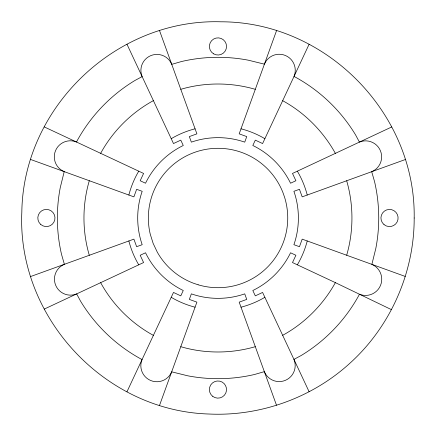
<?xml version="1.0" encoding="UTF-8"?>
<svg xmlns="http://www.w3.org/2000/svg" width="436" height="436" viewBox="0 0 436 436"><rect width="100%" height="100%" fill="white"/><g stroke="black" fill="none" stroke-linecap="round" stroke-linejoin="round"><path stroke-width="0.65" d="M346.675 255.245C353.689 231.069 353.689 204.931 346.675 180.755M89.304 180.717C82.181 204.876 82.181 231.124 89.304 255.283M276.5 30.771L239.184 133.852L246.743 136.593L244.732 142.141C227.587 136.157 208.501 136.163 191.355 142.141L189.344 136.593L196.903 133.852L159.576 30.743M159.576 405.257L196.903 302.148L189.344 299.407L191.355 293.859C208.501 299.843 227.587 299.837 244.732 293.859L246.743 299.407L239.184 302.148L276.5 405.229M126.969 391.768L173.49 292.452L180.776 295.859L183.273 290.512C166.917 282.621 153.434 269.121 145.531 252.771L140.185 255.267L143.591 262.554L44.254 309.086M309.097 44.287L262.597 143.548L255.311 140.141L252.815 145.488C269.17 153.379 282.653 166.879 290.556 183.229L295.902 180.733L292.496 173.446L391.751 126.952M391.43 309.631L335.36 282.632L335.224 282.91C323.016 304.802 304.688 323.278 282.67 335.306M100.656 153.336C112.706 131.214 131.285 112.695 153.39 100.629M30.743 276.484L133.896 239.141L136.637 246.7L142.185 244.689C136.212 227.543 136.201 208.457 142.185 191.311L136.637 189.3L133.896 196.859L30.743 159.516M405.251 159.554L302.192 196.859L299.45 189.3L293.902 191.311C299.881 208.457 299.886 227.543 293.902 244.689L299.45 246.7L302.192 239.141L405.251 276.446M255.305 346.675C231.14 353.716 204.942 353.798 180.776 346.691M180.776 89.309C204.942 82.202 231.14 82.284 255.305 89.326M195.072 128.811L193.344 129.274A92.1 92.1 0 0 0 171.223 138.692L126.969 44.232M241.015 307.189L242.743 306.726A92.1 92.1 0 0 0 264.865 297.308L309.097 391.713M44.254 126.914L143.591 173.446L140.185 180.733L145.531 183.229C153.423 166.874 166.923 153.39 183.273 145.488L180.776 140.141L173.49 143.548L171.223 138.692M264.865 297.308L262.597 292.452L255.311 295.859L252.815 290.512C269.165 282.61 282.664 269.126 290.556 252.771L295.902 255.267L292.496 262.554L335.36 282.632M153.39 335.371C131.285 323.305 112.706 304.786 100.656 282.664M282.67 100.694C304.688 112.722 323.016 131.198 335.224 153.09L335.36 153.368M307.233 195.028L306.77 193.301A92.1 92.1 0 0 0 297.352 171.179M128.854 240.972L129.323 242.699A92.1 92.1 0 0 0 138.735 264.821M307.233 240.972A92.1 92.1 0 0 1 297.352 264.821M195.072 307.189A92.1 92.1 0 0 1 171.223 297.308M128.86 195.028A92.1 92.1 0 0 1 138.735 171.179M241.015 128.811A92.1 92.1 0 0 1 264.865 138.692M414.178 218C414.363 272.903 390.176 327.218 349.252 363.82C311.462 398.008 260.058 416.429 209.155 414.026C104.357 411.028 16.982 316.858 21.822 212.13C23.25 107.3 116.101 18.525 220.894 21.8C325.73 21.664 415.884 113.175 414.178 218M64.212 171.631L60.255 187.622A160.688 160.688 0 0 0 61.541 254.428L64.392 264.303A16.023 16.023 0 0 0 55.672 285.264A16.023 16.023 0 0 0 76.665 293.902L80.458 301.003A160.688 160.688 0 0 0 140.392 358.681L142.087 359.498A16.028 16.028 0 0 0 150.693 380.514A16.028 16.028 0 0 0 171.675 371.832L187.665 375.788A160.688 160.688 0 0 0 254.471 374.502L264.347 371.652A16.023 16.023 0 0 0 285.308 380.372A16.023 16.023 0 0 0 293.946 359.378L301.047 355.585A160.688 160.688 0 0 0 358.724 295.652L359.417 294.218A16.17 16.17 0 0 0 380.492 285.487A16.17 16.17 0 0 0 371.875 264.369L375.832 248.378A160.688 160.688 0 0 0 374.546 181.572L371.695 171.697A16.023 16.023 0 0 0 380.415 150.736A16.023 16.023 0 0 0 359.422 142.098L355.629 134.996A160.688 160.688 0 0 0 295.695 77.319L294.006 76.502A16.028 16.028 0 0 0 285.395 55.486A16.028 16.028 0 0 0 264.412 64.168L248.422 60.212A160.688 160.688 0 0 0 181.616 61.498L171.74 64.348A16.023 16.023 0 0 0 150.78 55.628A16.023 16.023 0 0 0 142.141 76.622L135.04 80.415A160.688 160.688 0 0 0 77.368 140.348L76.545 142.043A16.028 16.028 0 0 0 55.53 150.649A16.028 16.028 0 0 0 64.212 171.631M198.113 284.784L193.502 283.231A69.695 69.695 0 0 1 157.314 252.199L153.145 243.413L150.24 234.132A69.695 69.695 0 0 1 197.219 151.488A69.695 69.695 0 0 1 282.942 192.587L284.555 197.176A69.695 69.695 0 0 1 198.113 284.784M383.996 224.567A8.578 8.578 0 0 0 397.964 219.499A8.578 8.578 0 0 0 386.59 209.934A8.578 8.578 0 0 0 383.996 224.567M213.667 53.868A8.578 8.578 0 0 0 226.535 46.439A8.578 8.578 0 0 0 213.667 39.011A8.578 8.578 0 0 0 213.667 53.868M40.657 224.377A8.578 8.578 0 0 0 54.789 219.782A8.578 8.578 0 0 0 43.747 209.841A8.578 8.578 0 0 0 40.657 224.377M212.784 396.406A8.578 8.578 0 0 0 226.469 390.612A8.578 8.578 0 0 0 214.61 381.658A8.578 8.578 0 0 0 212.784 396.406"/></g></svg>
